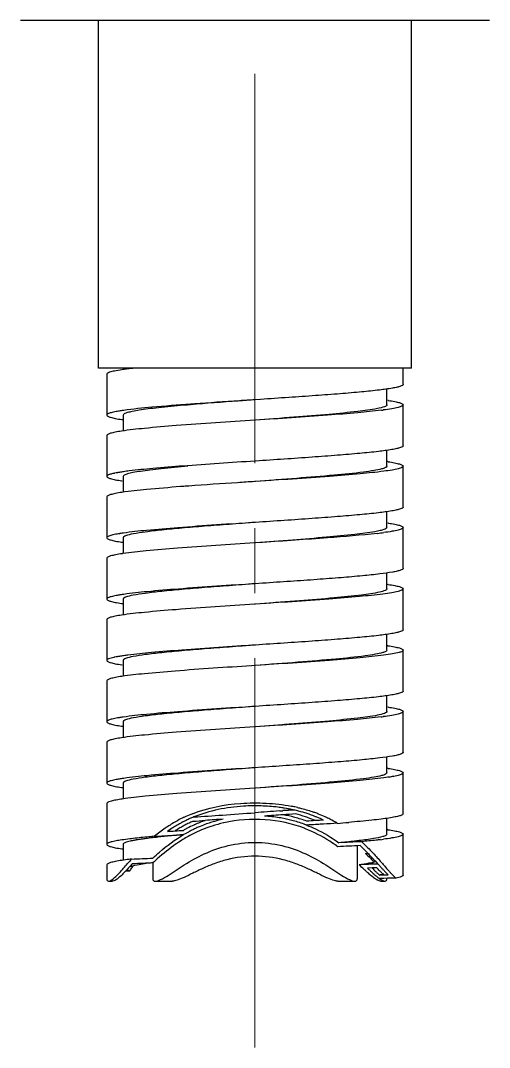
# Model space of a CAD drawing. Extents: x 0 to 1128, y 0 to 827.
# Drawn here: x 239.7 to 262.6, y 151.2 to 201.4 of the extents above; entities that cross this region are included whole.
import ezdxf

# ---------------------------------------------------------------- set-up
doc = ezdxf.new("R2010")
doc.units = 0
doc.header["$LTSCALE"] = 2
doc.header["$MEASUREMENT"] = 0
doc.linetypes.add('CENTER2', pattern=[28.575, 19.05, -3.175, 3.175, -3.175])
doc.layers.add('Cneter', color=1, linetype='CENTER2', lineweight=13)
doc.layers.add('DEF_LAYER_ASSEM_MEMBER', color=7, linetype='CONTINUOUS')

msp = doc.modelspace()

# ---------------------------------------------------------------- linework, layer by layer
at = {"layer": 'Cneter', "lineweight": 5, "ltscale": 0.5}
msp.add_line((251.117, 151.203), (251.117, 311.436), dxfattribs=at)
at = {"layer": 'DEF_LAYER_ASSEM_MEMBER', "color": 7, "linetype": 'Continuous'}
for p, q in [((262.583, 201.436), (239.651, 201.436)), ((243.467, 184.436), (243.467, 201.436)), ((258.767, 184.436), (258.767, 201.436)), ((258.767, 184.436), (243.467, 184.436)), ((244.667, 184.436), (244.667, 184.358)), ((258.367, 183.636), (258.367, 184.436)), ((243.867, 184.136), (243.867, 182.136)), ((257.567, 182.636), (257.567, 183.415)), ((251.389, 182.904), (251.117, 182.886)), ((244.638, 182.358), (244.628, 182.357)), ((247.659, 182.616), (247.63, 182.614)), ((248.155, 182.685), (247.965, 182.671)), ((258.367, 180.636), (258.367, 182.636)), ((244.633, 181.915), (244.656, 181.911)), ((244.667, 182.136), (244.667, 181.357)), ((251.137, 181.888), (251.117, 181.886)), ((243.867, 181.136), (243.867, 179.136)), ((257.567, 179.636), (257.567, 180.415)), ((251.137, 179.888), (251.117, 179.886)), ((258.367, 177.636), (258.367, 179.636)), ((244.667, 179.136), (244.667, 178.358)), ((251.117, 178.886), (251.097, 178.885)), ((251.137, 178.888), (251.117, 178.886)), ((247.885, 178.666), (247.785, 178.658)), ((243.867, 178.136), (243.867, 176.136)), ((257.567, 176.636), (257.567, 177.413)), ((251.137, 176.888), (251.117, 176.886)), ((258.367, 174.636), (258.367, 176.636)), ((244.667, 176.136), (244.667, 175.362)), ((251.117, 175.886), (251.097, 175.885)), ((251.492, 175.911), (251.117, 175.886)), ((243.867, 175.136), (243.867, 173.136)), ((257.567, 173.636), (257.567, 174.416)), ((251.492, 173.911), (251.117, 173.886)), ((258.367, 171.636), (258.367, 173.636)), ((244.667, 173.136), (244.667, 172.357)), ((251.117, 172.886), (251.097, 172.885)), ((251.137, 172.888), (251.117, 172.886)), ((243.867, 172.136), (243.867, 170.136)), ((257.567, 170.636), (257.567, 171.415)), ((251.137, 170.888), (251.117, 170.886)), ((257.575, 170.861), (257.597, 170.858)), ((257.597, 170.858), (257.613, 170.856)), ((258.367, 168.636), (258.367, 170.636)), ((244.667, 170.136), (244.667, 169.358)), ((251.117, 169.886), (250.939, 169.875)), ((251.137, 169.888), (251.117, 169.886)), ((243.867, 169.136), (243.867, 167.136)), ((257.567, 167.636), (257.567, 168.411)), ((251.137, 167.888), (251.117, 167.886)), ((258.367, 165.636), (258.367, 167.636)), ((244.667, 167.136), (244.667, 166.357)), ((251.117, 166.886), (251.097, 166.885)), ((251.137, 166.888), (251.117, 166.886)), ((243.867, 166.136), (243.867, 164.136)), ((257.567, 164.636), (257.567, 165.416)), ((251.45, 164.908), (251.117, 164.886)), ((258.367, 162.636), (258.367, 164.636)), ((244.667, 164.136), (244.667, 163.36)), ((251.117, 163.886), (251.097, 163.885)), ((251.137, 163.888), (251.117, 163.886)), ((243.867, 163.136), (243.867, 161.136)), ((252.325, 162.771), (252.472, 162.781)), ((257.567, 161.636), (257.567, 162.415)), ((254.472, 162.13), (254.379, 162.124)), ((245.16, 161.426), (245.147, 161.424)), ((246.943, 161.55), (246.836, 161.54)), ((258.367, 159.636), (258.367, 161.636)), ((244.667, 161.136), (244.667, 160.358)), ((256.117, 161.076), (256.117, 159.456)), ((246.117, 160.246), (246.117, 159.456)), ((243.867, 160.136), (243.867, 159.456)), ((244.795, 159.84), (244.866, 159.839)), ((244.866, 159.839), (245.001, 159.837)), ((256.849, 159.982), (256.623, 159.975)), ((257.073, 159.99), (256.849, 159.982)), ((243.952, 159.338), (244.154, 159.338)), ((246.24, 159.338), (247.065, 159.338)), ((255.17, 159.338), (255.994, 159.338)), ((257.266, 159.473), (257.187, 159.471)), ((257.2, 159.638), (257.412, 159.643)), ((257.415, 159.476), (257.266, 159.473)), ((257.269, 159.338), (257.472, 159.338)), ((257.412, 159.643), (257.624, 159.648)), ((257.596, 159.479), (257.415, 159.476)), ((257.567, 159.456), (257.567, 159.479)), ((257.627, 159.48), (257.596, 159.479)), ((258.013, 159.486), (257.627, 159.48))]:
    msp.add_line(p, q, dxfattribs=at)
for centre, radius, start, end in [((256.014, 172.075), 10.899, 81.4265, 81.5886), ((246.094, 172.418), 10.046, 98.3875, 99.0022), ((246.398, 170.364), 12.122, 98.0615, 98.3465), ((257.112, 74.763), 108.266, 94.85017, 95.00939), ((255.101, 199.816), 17.581, 277.1716, 277.485), ((245.786, 174.364), 8.076, 99.0024, 99.636), ((246.235, 192.801), 11.003, 261.4683, 261.6278), ((255.945, 168.613), 11.366, 81.5025, 81.7549), ((245.733, 171.678), 7.758, 99.2348, 99.6538), ((245.987, 170.109), 9.347, 98.5837, 99.2273), ((246.31, 167.975), 11.505, 98.1096, 98.5887), ((246.984, 163.144), 16.384, 97.0822, 98.0598), ((245.101, 175.146), 4.233, 101.3476, 101.5533), ((246.219, 189.693), 10.895, 261.4249, 261.5861), ((259.25, 23.985), 155.098, 94.23945, 94.35382), ((256.021, 166.119), 10.854, 81.4028, 81.5901), ((245.713, 168.796), 7.639, 99.4137, 99.5373), ((245.808, 168.223), 8.219, 99.1107, 99.4115), ((246.038, 166.774), 9.686, 98.4952, 99.102), ((246.324, 164.87), 11.612, 98.1443, 98.5022), ((254.909, 195.288), 19.065, 276.6229, 277.544), ((246.236, 186.799), 11.001, 261.4271, 261.6439), ((246.299, 164.042), 11.438, 98.2434, 98.46), ((255.995, 162.943), 11.033, 81.4711, 81.6134), ((245.769, 165.464), 7.975, 99.0534, 99.6638), ((246.064, 163.612), 9.85, 98.4506, 99.0529), ((246.299, 162.042), 11.438, 98.2434, 98.46), ((246.439, 161.078), 12.412, 98.0437, 98.2435), ((246.201, 183.571), 10.771, 261.3709, 261.6122), ((246.314, 184.331), 11.539, 261.6108, 261.7257), ((245.026, 166.515), 3.856, 101.4589, 102.1461), ((245.726, 162.716), 7.719, 99.2348, 99.6864), ((245.987, 161.108), 9.348, 98.583, 99.2281), ((246.32, 158.903), 11.578, 98.0754, 98.587), ((246.878, 154.922), 15.598, 97.2788, 98.0497), ((246.23, 180.764), 10.967, 261.4509, 261.5997), ((256.015, 157.082), 10.892, 81.4243, 81.5872), ((245.623, 160.329), 7.098, 99.4766, 99.9215), ((245.784, 159.366), 8.074, 99.1547, 99.479), ((246.02, 157.896), 9.563, 98.5274, 99.1461), ((246.313, 155.95), 11.53, 98.1518, 98.5343), ((255.083, 184.957), 17.723, 277.13, 277.4915), ((246.223, 177.716), 10.917, 261.4118, 261.6149), ((255.952, 153.66), 11.318, 81.4932, 81.7397), ((245.775, 156.43), 8.009, 99.0361, 99.6543), ((246.072, 154.562), 9.9, 98.4381, 99.036), ((246.285, 153.136), 11.343, 98.2978, 98.4481), ((246.418, 152.221), 12.267, 98.0499, 98.2965), ((246.209, 174.624), 10.825, 261.394, 261.6158), ((246.316, 175.346), 11.555, 261.6147, 261.7291), ((246.138, 153.124), 10.344, 98.4141, 98.8185), ((271.389, -117.456), 280.874, 93.89199, 94.13888), ((264.128, -11.236), 174.407, 93.64993, 93.832), ((251.245, 154.881), 8.134, 80.7894, 81.1249), ((251.287, 155.126), 7.885, 77.7655, 80.8041), ((251.405, 155.194), 7.952, 77.9153, 79.2171), ((251.346, 155.409), 7.596, 77.2287, 77.7506), ((251.405, 155.653), 7.345, 76.3012, 77.2558), ((251.444, 155.376), 7.766, 76.9922, 77.9138), ((251.472, 155.92), 7.07, 72.8197, 76.3181), ((250.422, 156.631), 6.458, 116.7874, 120.6172), ((250.381, 156.71), 6.369, 115.9949, 116.7796), ((250.374, 156.725), 6.352, 115.793, 115.9946), ((250.364, 156.746), 6.329, 114.5412, 115.7936), ((250.531, 156.556), 6.392, 116.5759, 117.1869), ((250.551, 156.516), 6.437, 114.9553, 116.5747), ((250.413, 156.634), 6.451, 111.4368, 114.5291), ((250.566, 156.485), 6.471, 114.7741, 114.9566), ((250.582, 156.45), 6.51, 113.1929, 114.7727), ((250.715, 156.302), 6.517, 113.9663, 115.6865), ((250.603, 156.402), 6.562, 112.2134, 113.1937), ((250.715, 156.303), 6.516, 113.748, 113.9662), ((238.628, 308.261), 146.3, 273.70851, 273.94241), ((235.93, 353.596), 191.508, 273.65004, 274.07076), ((250.852, 156.108), 6.567, 109.2529, 114.2127), ((250.989, 155.846), 6.678, 102.3066, 107.3425), ((267.008, -47.171), 210.259, 93.96063, 94.20644), ((251.126, 155.213), 7.322, 80.7763, 86.4074), ((251.177, 155.558), 6.974, 79.4894, 80.7344), ((251.183, 155.589), 6.942, 74.9124, 79.4938), ((263.428, 4.254), 158.708, 93.731, 93.95384), ((251.234, 155.594), 7.102, 75.1082, 79.8573), ((251.307, 156.026), 6.488, 69.3946, 74.9619), ((251.329, 155.955), 6.729, 69.8627, 75.1013), ((251.391, 155.936), 6.905, 71.4171, 75.661), ((251.539, 156.143), 6.837, 71.0158, 72.8019), ((251.459, 156.148), 6.683, 70.312, 71.3973), ((261.286, 43.707), 118.811, 93.48145, 93.68694), ((251.491, 156.235), 6.59, 66.9528, 70.3179), ((251.563, 156.211), 6.765, 68.8091, 71.0168), ((251.791, 156.568), 6.524, 69.7843, 70.3358), ((251.624, 156.368), 6.596, 67.5401, 68.8106), ((251.805, 156.608), 6.482, 68.0431, 69.7836), ((261.3, 43.471), 119.048, 93.29296, 93.48114), ((251.783, 156.748), 6.184, 64.337, 67.5607), ((251.806, 156.61), 6.48, 64.971, 68.0433), ((251.814, 156.627), 6.461, 62.6597, 64.9709), ((251.837, 156.671), 6.412, 59.0112, 62.6622), ((250.779, 156.093), 7.104, 124.8334, 127.4244), ((250.583, 156.373), 6.762, 122.9858, 124.8254), ((250.434, 156.655), 6.257, 122.1466, 125.0986), ((240.825, 268.458), 106.853, 273.22497, 273.42472), ((250.501, 156.499), 6.611, 121.7188, 122.981), ((250.473, 156.544), 6.558, 120.6109, 121.7185), ((250.611, 156.377), 6.587, 121.1947, 122.1629), ((250.779, 156.097), 6.913, 118.9699, 121.1837), ((250.848, 156.063), 6.791, 120.0386, 122.4122), ((240.823, 268.478), 106.873, 273.42509, 273.64321), ((250.969, 155.757), 7.303, 117.7962, 118.9789), ((250.785, 156.171), 6.666, 119.2909, 120.0326), ((250.755, 156.226), 6.603, 117.6324, 119.2923), ((251.051, 155.602), 7.479, 117.5515, 117.7999), ((250.524, 156.571), 6.376, 117.1871, 117.3759), ((250.908, 156.002), 6.687, 118.101, 119.5122), ((250.725, 156.282), 6.54, 115.6878, 117.6316), ((250.893, 156.031), 6.654, 117.9446, 118.0999), ((250.832, 156.155), 6.329, 117.6779, 119.0405), ((250.889, 156.039), 6.645, 117.6484, 117.9447), ((250.856, 156.103), 6.573, 114.4933, 117.6534), ((251.054, 155.764), 6.778, 117.614, 117.8091), ((251.026, 155.819), 6.717, 116.1027, 117.616), ((251.029, 155.835), 6.518, 109.879, 117.7673), ((250.975, 155.924), 6.601, 114.4254, 116.1032), ((250.829, 156.16), 6.51, 114.2186, 114.4877), ((250.921, 156.042), 6.47, 112.5195, 114.4261), ((250.925, 156.029), 6.484, 109.6349, 112.5101), ((250.969, 155.907), 6.613, 107.3395, 109.6373), ((251.014, 155.874), 6.476, 107.9803, 109.8739), ((251.04, 155.79), 6.564, 102.9049, 107.9687), ((251.056, 155.725), 6.63, 102.705, 102.9136), ((251.236, 155.914), 6.433, 68.5688, 69.0673), ((251.459, 156.447), 6.041, 68.7961, 69.3363), ((260.907, 52.025), 110.293, 93.54697, 93.77608), ((260.946, 51.389), 110.93, 93.3939, 93.54704), ((261.2, 46.998), 115.329, 93.01318, 93.3445), ((247.701, 256.415), 94.542, 274.51176, 274.85335), ((255.916, 150.412), 11.569, 81.5452, 81.8033), ((245.605, 154.434), 6.991, 99.4864, 100.0094), ((245.939, 152.418), 9.035, 98.5118, 99.4668), ((245.926, 157.293), 4.103, 101.2302, 102.8911), ((248.22, 142.943), 18.638, 97.2497, 98.0063), ((249.241, 134.827), 26.818, 96.5394, 97.2268), ((250.08, 127.542), 34.151, 96.2323, 96.5448), ((251.078, 155.703), 7.596, 127.4261, 129.8869), ((240.981, 264.177), 102.779, 272.91491, 273.31783), ((250.696, 121.918), 39.809, 96.034, 96.2349), ((251.748, 111.865), 49.917, 95.6473, 96.0225), ((241.202, 260.299), 98.895, 273.31991, 273.72578), ((254.605, 82.204), 79.715, 95.02094, 95.51526), ((251.338, 155.268), 7.164, 120.3419, 122.6577), ((250.837, 156.145), 6.34, 119.5847, 120.4087), ((250.836, 156.148), 6.337, 119.0403, 119.5847), ((251.182, 155.536), 6.854, 117.734, 120.3428), ((260.796, 57.985), 103.38, 92.47833, 93.09542), ((250.194, 154.599), 9.06, 46.8567, 47.408), ((255.036, 179.325), 18.094, 277.0376, 277.4924), ((246.252, 171.908), 11.112, 261.4534, 261.6762), ((250.342, 154.448), 8.154, 53.7393, 54.1676), ((260.528, 63.19), 97.979, 92.49759, 93.13762), ((267.502, 140.476), 30.006, 138.3531, 138.9186), ((241.464, 252.912), 92.566, 272.23864, 272.88192), ((241.748, 247.508), 87.373, 272.21408, 272.87993), ((258.355, 146.954), 18.054, 132.1892, 132.5849), ((254.944, 150.294), 10.512, 80.3141, 81.3476), ((255.772, 165.859), 5.721, 280.6075, 281.3521), ((254.097, 157.898), 3.694, 39.6532, 40.8463), ((260.883, 44.127), 116.108, 91.8502, 92.30681), ((263.204, 167.065), 9.835, 227.2661, 228.1612), ((264.283, 167.659), 10.85, 225.0904, 225.9746), ((262.265, 165.569), 7.945, 225.9667, 227.0964), ((260.897, 164.098), 5.936, 227.1031, 228.1783), ((267.737, 169.533), 14.141, 221.4331, 221.8384), ((267.654, 169.458), 14.03, 221.8379, 222.4531), ((267.491, 169.31), 13.81, 222.4529, 223.0133), ((267.382, 169.208), 13.661, 223.0141, 223.2275), ((267.355, 169.182), 13.623, 223.2273, 223.8436), ((267.298, 169.128), 13.544, 223.8436, 224.4209), ((267.782, 168.911), 13.591, 221.466, 221.7916), ((263.675, 165.232), 8.077, 221.7518, 222.7556), ((261.484, 163.209), 5.095, 222.7793, 223.7286), ((260.445, 163.984), 5.699, 228.1679, 229.3311), ((259.417, 162.79), 4.123, 229.3503, 230.6958), ((257.596, 160.317), 1.049, 238.8879, 241.117), ((258.359, 161.106), 2.01, 231.9189, 234.3239), ((260.767, 162.525), 4.104, 223.7529, 224.0887)]:
    msp.add_arc(centre, radius, start, end, dxfattribs=at)
for points, start_tangent, end_tangent in [([(245.252, 184.436), (245.074, 184.416), (244.607, 184.354)], (-0.993782, -0.111346), (-0.988998, -0.147928)), ([(244.002, 184.228), (243.901, 184.182), (243.867, 184.136)], (-0.945726, -0.324964), (-0.001897, -0.999998)), ([(244.607, 184.354), (244.245, 184.291), (244.002, 184.228)], (-0.988998, -0.147928), (-0.945726, -0.324964)), ([(258.367, 183.636), (258.334, 183.59), (258.234, 183.545), (258.07, 183.499), (257.841, 183.453), (257.201, 183.362), (256.339, 183.27), (255.285, 183.179), (254.079, 183.087), (252.764, 182.996), (251.389, 182.904)], (-0.001254, -0.999999), (-0.997835, -0.065762)), ([(251.117, 182.886), (250.294, 182.825), (247.958, 182.642)], (-0.997271, -0.073823), (-0.996415, -0.084595)), ([(251.117, 182.886), (250.356, 182.836), (248.155, 182.685)], (-0.997838, -0.065715), (-0.997407, -0.071967)), ([(257.639, 182.852), (257.955, 182.798), (258.183, 182.744), (258.321, 182.69), (258.367, 182.636)], (0.988823, -0.149092), (0.000581, -1)), ([(247.63, 182.614), (246.396, 182.494), (245.886, 182.435), (245.456, 182.375), (245.115, 182.315), (244.868, 182.256), (244.717, 182.196), (244.667, 182.136)], (-0.996151, -0.087657), (0.001477, -0.999999)), ([(247.965, 182.671), (246.077, 182.519), (244.698, 182.367)], (-0.997336, -0.07294), (-0.990111, -0.140283)), ([(257.296, 182.373), (256.143, 182.252), (254.666, 182.13), (251.137, 181.888)], (-0.992169, -0.124905), (-0.997838, -0.065715)), ([(257.105, 182.454), (256.143, 182.313), (254.742, 182.171), (253.024, 182.03), (251.139, 181.888)], (-0.980735, -0.195341), (-0.997271, -0.073825)), ([(257.567, 182.636), (257.538, 182.591), (257.451, 182.545), (257.105, 182.454)], (-0.00074, -1), (-0.980735, -0.195341)), ([(258.367, 182.636), (258.305, 182.574), (258.119, 182.511), (257.813, 182.448), (257.391, 182.386)], (0.000581, -1), (-0.991471, -0.130329)), ([(244.077, 182.251), (243.92, 182.194), (243.867, 182.136)], (-0.964067, -0.265657), (0.000252, -1)), ([(243.867, 182.136), (243.914, 182.082), (244.054, 182.028), (244.284, 181.974), (244.603, 181.919)], (0.000252, -1), (0.988932, -0.148371)), ([(244.434, 182.326), (244.329, 182.308), (244.077, 182.251)], (-0.985858, -0.167582), (-0.964067, -0.265657)), ([(251.117, 181.886), (247.267, 181.619), (245.72, 181.485), (244.592, 181.352)], (-0.997838, -0.065714), (-0.988779, -0.149388)), ([(244.592, 181.352), (244.278, 181.298), (244.051, 181.244), (243.913, 181.19), (243.867, 181.136)], (-0.988779, -0.149388), (0.000799, -1)), ([(258.367, 180.636), (258.332, 180.589), (258.228, 180.543), (258.056, 180.496), (257.817, 180.449), (257.149, 180.355), (256.251, 180.262), (255.155, 180.168), (253.905, 180.075), (252.548, 179.981), (251.137, 179.888)], (0.001383, -0.999999), (-0.997838, -0.065715)), ([(251.117, 179.886), (247.598, 179.644), (246.121, 179.523), (244.964, 179.402)], (-0.997838, -0.065715), (-0.992334, -0.123588)), ([(257.625, 179.854), (257.946, 179.8), (258.179, 179.745), (258.32, 179.691), (258.367, 179.636)], (0.989017, -0.147801), (-0.001123, -0.999999)), ([(247.84, 179.632), (246.524, 179.508), (245.977, 179.446), (245.516, 179.384), (245.149, 179.322), (244.883, 179.26), (244.721, 179.198), (244.667, 179.136)], (-0.996326, -0.085638), (-0.000739, -1)), ([(257.411, 179.388), (256.264, 179.263), (254.764, 179.138), (251.137, 178.888)], (-0.991311, -0.131537), (-0.997838, -0.065716)), ([(257.306, 179.5), (256.937, 179.423), (256.418, 179.347), (254.991, 179.194), (253.17, 179.041), (251.139, 178.888)], (-0.96717, -0.25413), (-0.997271, -0.073824)), ([(257.567, 179.636), (257.501, 179.568), (257.306, 179.5)], (0.001478, -0.999999), (-0.96717, -0.25413)), ([(258.367, 179.636), (258.306, 179.574), (258.124, 179.512), (257.824, 179.45), (257.411, 179.388)], (-0.001123, -0.999999), (-0.991311, -0.131537)), ([(244.05, 179.244), (243.913, 179.19), (243.867, 179.136)], (-0.959127, -0.282976), (0.000559, -1)), ([(243.867, 179.136), (243.913, 179.082), (244.051, 179.028), (244.28, 178.974), (244.595, 178.92)], (0.000559, -1), (0.988819, -0.149119)), ([(244.254, 179.293), (244.196, 179.281), (244.05, 179.244)], (-0.979735, -0.200296), (-0.959127, -0.282976)), ([(244.432, 179.326), (244.388, 179.318), (244.269, 179.296)], (-0.985825, -0.167778), (-0.980448, -0.196777)), ([(251.097, 178.885), (250.267, 178.83), (247.885, 178.666)], (-0.997838, -0.065716), (-0.997304, -0.073376)), ([(244.608, 178.354), (244.287, 178.299), (244.055, 178.245), (243.914, 178.191), (243.867, 178.136)], (-0.988999, -0.14792), (-0.001466, -0.999999)), ([(247.476, 178.635), (245.814, 178.494), (244.608, 178.354)], (-0.997112, -0.075942), (-0.988999, -0.14792)), ([(258.367, 177.636), (258.332, 177.589), (258.228, 177.543), (258.056, 177.496), (257.817, 177.449), (257.149, 177.355), (256.251, 177.262), (255.155, 177.168), (253.905, 177.075), (252.549, 176.981), (251.137, 176.888)], (-0.001123, -0.999999), (-0.997838, -0.065716)), ([(251.117, 176.886), (249.859, 176.792), (248.649, 176.699), (247.534, 176.605), (246.556, 176.511), (245.754, 176.417), (245.158, 176.324), (244.791, 176.23), (244.698, 176.183), (244.667, 176.136)], (-0.997271, -0.073823), (0, -1)), ([(251.117, 176.886), (247.35, 176.625), (245.818, 176.495), (244.679, 176.364)], (-0.997838, -0.065716), (-0.989904, -0.14174)), ([(257.643, 176.851), (257.957, 176.798), (258.184, 176.744), (258.321, 176.69), (258.367, 176.636)], (0.988761, -0.149506), (-0.000752, -1)), ([(244.447, 176.329), (244.165, 176.274), (243.975, 176.219)], (-0.986177, -0.165697), (-0.933715, -0.358018)), ([(256.984, 176.432), (255.995, 176.296), (254.614, 176.16), (252.95, 176.024), (251.139, 175.888)], (-0.984491, -0.175436), (-0.997271, -0.073825)), ([(257.107, 176.351), (254.67, 176.131), (251.492, 175.911)], (-0.993235, -0.11612), (-0.997833, -0.065804)), ([(257.567, 176.636), (257.53, 176.585), (257.42, 176.534), (257.237, 176.483), (256.984, 176.432)], (-0.001477, -0.999999), (-0.984491, -0.175436)), ([(258.367, 176.636), (258.306, 176.574), (258.124, 176.512), (257.824, 176.45), (257.412, 176.388)], (-0.000752, -1), (-0.991306, -0.131578)), ([(243.975, 176.219), (243.894, 176.177), (243.867, 176.136)], (-0.933715, -0.358018), (-0.001466, -0.999999)), ([(243.867, 176.136), (243.913, 176.082), (244.052, 176.028), (244.28, 175.974), (244.596, 175.92)], (-0.001466, -0.999999), (0.988823, -0.149093)), ([(251.097, 175.885), (247.322, 175.623), (245.792, 175.492), (244.659, 175.362)], (-0.997838, -0.065715), (-0.989664, -0.143404)), ([(244.616, 175.355), (244.292, 175.3), (244.057, 175.246), (243.915, 175.191), (243.867, 175.136)], (-0.989115, -0.147145), (0.000666, -1)), ([(258.367, 174.636), (258.334, 174.591), (258.237, 174.546), (258.075, 174.5), (257.851, 174.455), (257.222, 174.364), (256.375, 174.274), (255.338, 174.183), (254.15, 174.092), (252.852, 174.002), (251.492, 173.911)], (-0.000752, -1), (-0.997833, -0.065804)), ([(251.117, 173.886), (249.859, 173.792), (248.649, 173.699), (247.534, 173.605), (246.556, 173.511), (245.754, 173.417), (245.158, 173.324), (244.791, 173.23), (244.698, 173.183), (244.667, 173.136)], (-0.997271, -0.073824), (0.00074, -1)), ([(251.117, 173.886), (247.371, 173.627), (245.843, 173.497), (244.702, 173.368)], (-0.997838, -0.065715), (-0.990158, -0.139952)), ([(257.631, 173.853), (257.95, 173.799), (258.181, 173.745), (258.32, 173.69), (258.367, 173.636)], (0.988939, -0.148319), (0.001315, -0.999999)), ([(244.43, 173.326), (244.328, 173.307), (244.081, 173.253)], (-0.985779, -0.168046), (-0.964709, -0.263319)), ([(257.376, 173.384), (256.226, 173.26), (254.734, 173.136), (251.137, 172.888)], (-0.991594, -0.129391), (-0.997838, -0.065715)), ([(257.212, 173.477), (256.326, 173.335), (254.982, 173.193), (253.299, 173.051), (251.424, 172.909)], (-0.97533, -0.220751), (-0.997265, -0.073908)), ([(257.567, 173.636), (257.545, 173.596), (257.478, 173.557), (257.212, 173.477)], (0.00074, -1), (-0.97533, -0.220751)), ([(258.367, 173.636), (258.304, 173.573), (258.115, 173.51), (257.804, 173.447), (257.376, 173.384)], (0.001315, -0.999999), (-0.991594, -0.129391)), ([(244.081, 173.253), (243.921, 173.194), (243.867, 173.136)], (-0.964709, -0.263319), (0.000666, -1)), ([(243.867, 173.136), (243.913, 173.083), (244.049, 173.029), (244.274, 172.976), (244.585, 172.922)], (0.000666, -1), (0.988676, -0.150069)), ([(251.097, 172.885), (247.258, 172.618), (245.715, 172.485), (244.592, 172.352)], (-0.997838, -0.065715), (-0.988768, -0.149456)), ([(244.592, 172.352), (244.278, 172.298), (244.051, 172.244), (243.913, 172.19), (243.867, 172.136)], (-0.988768, -0.149456), (0.001069, -0.999999)), ([(258.367, 171.636), (258.332, 171.589), (258.228, 171.543), (258.056, 171.496), (257.817, 171.449), (257.149, 171.355), (256.251, 171.262), (255.155, 171.168), (253.905, 171.075), (252.548, 170.981), (251.137, 170.888)], (0.001315, -0.999999), (-0.997838, -0.065715)), ([(251.117, 170.886), (249.859, 170.792), (248.649, 170.699), (247.534, 170.605), (246.556, 170.511), (245.754, 170.417), (245.158, 170.324), (244.791, 170.23), (244.698, 170.183), (244.667, 170.136)], (-0.997271, -0.073824), (-0.001477, -0.999999)), ([(251.117, 170.886), (247.546, 170.64), (246.057, 170.517), (244.902, 170.394)], (-0.997838, -0.065714), (-0.991918, -0.126878)), ([(257.613, 170.856), (257.939, 170.801), (258.176, 170.746), (258.319, 170.691), (258.367, 170.636)], (0.989191, -0.146629), (0, -1)), ([(244.428, 170.325), (244.383, 170.317), (244.26, 170.294)], (-0.985727, -0.168353), (-0.980032, -0.198842)), ([(257.406, 170.388), (256.258, 170.263), (254.76, 170.138), (251.137, 169.888)], (-0.991354, -0.131213), (-0.997838, -0.065716)), ([(257.361, 170.515), (257.013, 170.437), (256.506, 170.358), (255.074, 170.202), (253.219, 170.045), (251.139, 169.888)], (-0.959043, -0.283259), (-0.997271, -0.073824)), ([(257.567, 170.636), (257.515, 170.576), (257.361, 170.515)], (0, -1), (-0.959043, -0.283259)), ([(258.16, 170.522), (257.849, 170.455), (257.406, 170.388)], (-0.96365, -0.267166), (-0.991354, -0.131213)), ([(258.367, 170.636), (258.315, 170.579), (258.16, 170.522)], (0, -1), (-0.96365, -0.267166)), ([(244.214, 170.285), (243.955, 170.21), (243.889, 170.173), (243.867, 170.136)], (-0.977576, -0.210581), (0.001069, -0.999999)), ([(243.867, 170.136), (243.914, 170.082), (244.053, 170.028), (244.282, 169.974), (244.6, 169.92)], (0.001069, -0.999999), (0.988887, -0.148669)), ([(250.939, 169.875), (247.208, 169.614), (245.709, 169.484), (244.609, 169.354)], (-0.997837, -0.065736), (-0.989025, -0.147749)), ([(244.609, 169.354), (244.288, 169.3), (244.055, 169.245), (243.914, 169.191), (243.867, 169.136)], (-0.989025, -0.147749), (-0.00146, -0.999999)), ([(258.367, 168.636), (258.332, 168.589), (258.228, 168.543), (258.056, 168.496), (257.817, 168.449), (257.149, 168.355), (256.251, 168.262), (255.155, 168.168), (253.905, 168.075), (252.549, 167.981), (251.137, 167.888)], (0, -1), (-0.997838, -0.065716)), ([(251.117, 167.886), (249.859, 167.792), (248.649, 167.699), (247.534, 167.605), (246.556, 167.511), (245.754, 167.417), (245.158, 167.324), (244.791, 167.23), (244.698, 167.183), (244.667, 167.136)], (-0.997271, -0.073823), (0.001385, -0.999999)), ([(251.117, 167.886), (247.348, 167.625), (245.816, 167.495), (244.678, 167.364)], (-0.997838, -0.065715), (-0.989884, -0.141878)), ([(257.64, 167.852), (257.955, 167.798), (258.183, 167.744), (258.321, 167.69), (258.367, 167.636)], (0.988818, -0.14913), (0.000514, -1)), ([(244.4, 167.32), (244.132, 167.266), (243.955, 167.211)], (-0.985028, -0.172392), (-0.92084, -0.389941)), ([(257.283, 167.372), (256.129, 167.251), (254.655, 167.13), (251.137, 166.888)], (-0.992257, -0.124205), (-0.997838, -0.065715)), ([(257.108, 167.455), (256.146, 167.313), (254.744, 167.171), (253.025, 167.03), (251.139, 166.888)], (-0.980638, -0.195831), (-0.997271, -0.073825)), ([(257.567, 167.636), (257.538, 167.591), (257.451, 167.546), (257.108, 167.455)], (-0.000712, -1), (-0.980638, -0.195831)), ([(258.367, 167.636), (258.305, 167.574), (258.119, 167.511), (257.814, 167.449), (257.393, 167.386)], (0.000514, -1), (-0.991453, -0.130463)), ([(243.955, 167.211), (243.917, 167.192), (243.867, 167.136)], (-0.92084, -0.389941), (-0.001218, -0.999999)), ([(243.867, 167.136), (243.913, 167.082), (244.051, 167.029), (244.278, 166.975), (244.593, 166.921)], (-0.001218, -0.999999), (0.988784, -0.149355)), ([(251.097, 166.885), (247.259, 166.618), (245.717, 166.485), (244.593, 166.352)], (-0.997838, -0.065715), (-0.988786, -0.149342)), ([(244.593, 166.352), (244.278, 166.298), (244.051, 166.244), (243.913, 166.19), (243.867, 166.136)], (-0.988786, -0.149342), (0.001018, -0.999999)), ([(258.367, 165.636), (258.334, 165.591), (258.236, 165.545), (258.073, 165.5), (257.847, 165.454), (257.214, 165.363), (256.36, 165.272), (255.316, 165.181), (254.121, 165.09), (252.816, 164.999), (251.45, 164.908)], (-0.001004, -0.999999), (-0.997834, -0.065785)), ([(251.117, 164.886), (249.859, 164.792), (248.649, 164.699), (247.534, 164.605), (246.556, 164.511), (245.754, 164.417), (245.158, 164.324), (244.791, 164.23), (244.698, 164.183), (244.667, 164.136)], (-0.997271, -0.073824), (-0.001455, -0.999999)), ([(251.117, 164.886), (247.369, 164.627), (245.841, 164.497), (244.701, 164.367)], (-0.997838, -0.065715), (-0.990141, -0.140071)), ([(257.627, 164.854), (257.947, 164.799), (258.18, 164.745), (258.32, 164.691), (258.367, 164.636)], (0.988993, -0.14796), (-0.001305, -0.999999)), ([(244.431, 164.326), (244.328, 164.307), (244.08, 164.252)], (-0.985806, -0.167887), (-0.964494, -0.264104)), ([(257.413, 164.388), (256.265, 164.263), (254.766, 164.138), (251.137, 163.888)], (-0.991298, -0.13164), (-0.997838, -0.065716)), ([(257.31, 164.501), (256.942, 164.424), (256.424, 164.348), (254.996, 164.194), (253.173, 164.041), (251.139, 163.888)], (-0.966739, -0.255766), (-0.997271, -0.073824)), ([(257.567, 164.636), (257.502, 164.569), (257.31, 164.501)], (0.001469, -0.999999), (-0.966739, -0.255766)), ([(258.367, 164.636), (258.306, 164.574), (258.125, 164.512), (257.825, 164.45), (257.413, 164.388)], (-0.001305, -0.999999), (-0.991298, -0.13164)), ([(244.08, 164.252), (243.921, 164.194), (243.867, 164.136)], (-0.964494, -0.264104), (0.000546, -1)), ([(243.867, 164.136), (243.913, 164.083), (244.05, 164.029), (244.276, 163.975), (244.589, 163.921)], (0.000546, -1), (0.988737, -0.149666)), ([(251.097, 163.885), (247.289, 163.621), (245.753, 163.489), (244.624, 163.356)], (-0.997838, -0.065716), (-0.989223, -0.146415)), ([(244.552, 163.345), (244.255, 163.293), (244.04, 163.241), (243.911, 163.189), (243.867, 163.136)], (-0.988165, -0.153393), (-0.000884, -1)), ([(248.056, 162.639), (250.41, 163.142), (251.664, 163.152), (252.893, 163.006)], (0.930752, 0.36565), (0.982333, -0.187139)), ([(251.418, 163.017), (250.555, 163.005), (248.122, 162.477)], (-0.999487, 0.032015), (-0.925829, -0.377942)), ([(252.5, 162.917), (252.233, 162.954), (251.418, 163.017)], (-0.988027, 0.154284), (-0.999487, 0.032015)), ([(252.97, 162.83), (252.471, 162.791)], (-0.996816, -0.079736), (-0.996952, -0.078017)), ([(253.192, 162.943), (253.396, 162.893), (253.986, 162.712)], (0.974334, -0.225109), (0.941677, -0.336517)), ([(249.565, 162.37), (248.687, 162.308)], (-0.997323, -0.073121), (-0.998042, -0.062549)), ([(249.525, 162.571), (251.117, 162.686)], (0.997504, 0.070606), (0.997415, 0.071854)), ([(253.535, 161.922), (251.609, 162.344), (249.597, 162.194)], (-0.934, 0.357274), (-0.975515, -0.219932)), ([(258.367, 162.636), (258.323, 162.583), (258.19, 162.53), (257.97, 162.478), (257.667, 162.425), (257.283, 162.372), (256.823, 162.319), (255.7, 162.213)], (0.00141, -0.999999), (-0.996407, -0.084691)), ([(255.116, 161.058), (254.77, 161.294), (253.587, 161.902)], (-0.810738, 0.585409), (-0.930856, 0.365385)), ([(253.643, 162.078), (254.073, 161.895), (255.214, 161.215)], (0.932944, -0.36002), (0.808579, -0.588387)), ([(257.617, 161.855), (257.942, 161.801), (258.177, 161.746), (258.319, 161.691), (258.367, 161.636)], (0.989127, -0.147065), (-0.00089, -1)), ([(244.39, 161.319), (244.132, 161.266), (243.96, 161.213)], (-0.984757, -0.173938), (-0.923989, -0.382418)), ([(245.147, 161.424), (244.997, 161.406), (244.602, 161.353)], (-0.993331, -0.115297), (-0.988915, -0.148481)), ([(245.01, 161.293), (244.754, 161.214), (244.689, 161.175), (244.667, 161.136)], (-0.974564, -0.224109), (0.000401, -1)), ([(245.341, 161.356), (245.284, 161.347), (245.127, 161.318)], (-0.986435, -0.164151), (-0.980651, -0.195766)), ([(246.207, 161.531), (245.921, 161.505), (245.16, 161.426)], (-0.996018, -0.089152), (-0.993393, -0.114762)), ([(245.624, 161.4), (245.549, 161.389), (245.341, 161.356)], (-0.990167, -0.139892), (-0.986435, -0.164151)), ([(246.118, 160.463), (246.45, 160.761), (247.628, 161.613)], (0.732195, 0.681095), (0.862901, 0.505373)), ([(247.472, 161.299), (247.129, 161.066), (246.23, 160.33)], (-0.841988, -0.539496), (-0.741005, -0.671499)), ([(256.219, 161.322), (255.99, 161.295), (255.214, 161.215)], (-0.992761, -0.120108), (-0.995439, -0.095401)), ([(257.37, 161.518), (256.916, 161.42), (256.219, 161.322)], (-0.957372, -0.288857), (-0.992761, -0.120108)), ([(257.252, 161.368), (257.044, 161.343), (256.326, 161.269)], (-0.992449, -0.122657), (-0.995548, -0.094257)), ([(257.567, 161.636), (257.518, 161.577), (257.37, 161.518)], (-0.00052, -1), (-0.957372, -0.288857)), ([(258.367, 161.636), (258.305, 161.574), (258.12, 161.511), (257.815, 161.449), (257.395, 161.386)], (-0.00089, -1), (-0.991444, -0.13053)), ([(243.96, 161.213), (243.89, 161.174), (243.867, 161.136)], (-0.923989, -0.382418), (-0.001384, -0.999999)), ([(243.867, 161.136), (243.914, 161.082), (244.053, 161.028), (244.283, 160.974), (244.601, 160.92)], (-0.001384, -0.999999), (0.988891, -0.148641)), ([(246.875, 159.621), (247.652, 160.129), (248.63, 160.668), (249.804, 161.076), (251.117, 161.231), (252.431, 161.076), (253.604, 160.668), (254.582, 160.129), (255.36, 159.621)], (0.847582, 0.530664), (0.847577, -0.530673)), ([(257.134, 160.175), (256.935, 160.393), (256.258, 161.076)], (-0.671505, 0.741), (-0.733418, 0.679777)), ([(256.39, 161.21), (256.568, 161.038), (257.059, 160.523)], (0.729663, -0.683807), (0.670798, -0.74164)), ([(244.604, 160.353), (244.285, 160.299), (244.054, 160.245), (243.914, 160.191), (243.867, 160.136)], (-0.988948, -0.14826), (-0.000424, -1)), ([(245.079, 160.416), (244.951, 160.401), (244.604, 160.353)], (-0.992998, -0.118128), (-0.988948, -0.14826)), ([(246.138, 160.246), (245.449, 160.144), (245.019, 160.042)], (-0.992108, -0.125384), (-0.944223, -0.329307)), ([(255.17, 159.338), (254.929, 159.386), (254.588, 159.523), (254.164, 159.725), (253.67, 159.96), (253.111, 160.19), (252.49, 160.383), (251.117, 160.559), (249.744, 160.383), (249.124, 160.19), (248.564, 159.96), (248.07, 159.725), (247.646, 159.523), (247.305, 159.386), (247.065, 159.338)], (-1, -0.000582), (-1, 0.000605)), ([(256.526, 160.687), (256.626, 160.593), (256.892, 160.314)], (0.741709, -0.670722), (0.653967, -0.756523)), ([(257.066, 160.287), (257.027, 160.278), (256.898, 160.25)], (-0.970358, -0.241674), (-0.98039, -0.197069)), ([(257.059, 160.523), (257.134, 160.439), (257.349, 160.196)], (0.670798, -0.74164), (0.657702, -0.753278)), ([(244.803, 159.849), (244.41, 159.469), (244.262, 159.37), (244.154, 159.338)], (-0.679705, -0.733486), (-1, 0.000426)), ([(244.373, 159.627), (244.489, 159.747), (244.884, 160.194)], (0.707246, 0.706967), (0.657711, 0.75327)), ([(245.124, 160.201), (245.04, 160.108), (244.803, 159.849)], (-0.672026, -0.740528), (-0.679705, -0.733486)), ([(244.868, 159.929), (244.906, 159.883), (245.001, 159.837)], (0.194265, -0.980949), (0.937579, -0.347774)), ([(245.001, 159.837), (245.033, 159.893), (245.15, 160.071)], (0.486299, 0.873793), (0.581659, 0.813433)), ([(256.826, 160.236), (256.692, 160.212), (256.21, 160.141)], (-0.982868, -0.184312), (-0.991429, -0.130649)), ([(256.531, 159.842), (256.454, 159.913), (256.21, 160.141)], (-0.735107, 0.677951), (-0.73213, 0.681165)), ([(256.849, 159.982), (256.897, 159.933), (257.036, 159.794)], (0.700284, -0.713864), (0.711498, -0.702688)), ([(257.036, 159.794), (257.078, 159.753), (257.2, 159.638)], (0.711498, -0.702688), (0.739638, -0.673005)), ([(257.253, 159.8), (257.21, 159.846), (257.073, 159.99)], (-0.697616, 0.716472), (-0.685892, 0.727703)), ([(257.412, 159.643), (257.374, 159.68), (257.253, 159.8)], (-0.726358, 0.687316), (-0.697616, 0.716472)), ([(257.349, 160.196), (257.413, 160.122), (257.598, 159.911)], (0.657702, -0.753278), (0.662318, -0.749222)), ([(243.867, 159.456), (243.888, 159.369), (243.952, 159.338)], (-0.000076, -1), (1, -0.00036)), ([(243.952, 159.338), (244.122, 159.41), (244.373, 159.627)], (1, -0.00036), (0.707246, 0.706967)), ([(246.117, 159.456), (246.148, 159.369), (246.24, 159.338)], (0, -1), (1, -0.000622)), ([(246.24, 159.338), (246.497, 159.411), (246.875, 159.621)], (1, -0.000622), (0.847582, 0.530664)), ([(255.36, 159.621), (255.737, 159.411), (255.994, 159.338)], (0.847577, -0.530673), (1, 0.000622)), ([(255.994, 159.338), (256.087, 159.369), (256.117, 159.456)], (1, 0.000622), (0, 1)), ([(257.054, 159.419), (256.998, 159.455), (256.805, 159.6)], (-0.856576, 0.516022), (-0.774064, 0.633108)), ([(256.939, 159.675), (256.986, 159.633), (257.119, 159.523)], (0.745497, -0.666509), (0.787942, -0.615749)), ([(257.269, 159.338), (257.232, 159.342), (257.09, 159.399)], (-0.999997, 0.002605), (-0.876, 0.482311)), ([(257.186, 159.472), (257.236, 159.438), (257.368, 159.364)], (0.812784, -0.582565), (0.918361, -0.395743)), ([(257.411, 159.679), (257.363, 159.669), (257.2, 159.638)], (-0.97611, -0.217278), (-0.984584, -0.174911)), ([(257.368, 159.364), (257.397, 159.353), (257.472, 159.338)], (0.918361, -0.395743), (1, 0.000802)), ([(257.472, 159.338), (257.481, 159.338), (257.489, 159.339)], (1, 0.000802), (0.990861, 0.134886)), ([(257.489, 159.339), (257.548, 159.375), (257.567, 159.456)], (0.990861, 0.134886), (0.000012, 1)), ([(257.819, 159.67), (257.87, 159.618), (258.013, 159.486)], (0.695806, -0.71823), (0.765099, -0.643913)), ([(258.367, 159.636), (258.345, 159.599), (258.278, 159.561), (258.013, 159.486)], (0.000611, -1), (-0.977998, -0.208614))]:
    msp.add_spline(points, degree=3, dxfattribs=dict(at, start_tangent=start_tangent, end_tangent=end_tangent))

doc.saveas('drawing.dxf')
